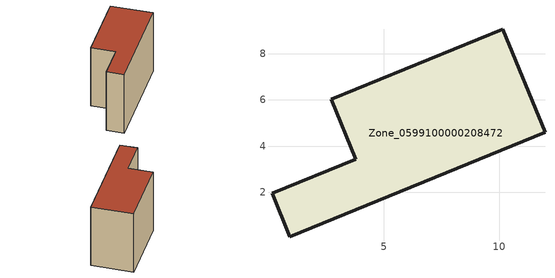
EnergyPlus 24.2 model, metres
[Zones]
Zone_0599100000208472
 floor ground (C_G): 0.91,0.06 0.15,1.94 3.77,3.43 2.71,6.02 10.15,9.07 11.99,4.6 z0
 wall outside (C_F): 0.15,1.94 0.91,0.06 11.99,4.6 10.15,9.07 2.71,6.02 3.77,3.43 0.15,1.94 z0:7.69
 roof outside (C_R): 0.91,0.06 11.99,4.6 10.15,9.07 2.71,6.02 3.77,3.43 0.15,1.94 z7.69
[BUILDING]
Pand.0599100000208472: North Axis=0; Terrain=City; Loads Convergence Tolerance Value=0.04; Temperature Convergence Tolerance Value=0.4; Solar Distribution=FullExterior; Maximum Number of Warmup Days=25; Minimum Number of Warmup Days=1
[Site:Location]
Rotterdam.The.Hague.AP_ZH_NLD Design_Conditions: Latitude=51.96; Longitude=4.45; Time Zone=1; Elevation=-4.5
[SITE:GROUNDTEMPERATURE:BUILDINGSURFACE]
18, 18, 18, 18, 18, 18, 18, 18, 18, 18, 18, 18
[MATERIAL] Thermal Absorptance=0.9; Solar Absorptance=0.7; Visible Absorptance=0.7
Name | Roughness | Thickness | Conductivity | Density | Specific Heat
G.TI.1946 | MediumSmooth | 0.15 | 1 | 540 | 1210
F.TI.1946 | Rough | 0.3 | 0.857143 | 1920 | 840
R.TI.1946 | MediumRough | 0.2 | 0.1 | 1500 | 1000
[CONSTRUCTION]
C_G: G.TI.1946
C_F: F.TI.1946
C_R: R.TI.1946
[ZONE]
Zone_0599100000208472: Type=1; Multiplier=1; Ceiling Height=Autocalculate; Volume=Autocalculate; Floor Area=autocalculate; Part of Total Floor Area=Yes
[ZONEINFILTRATION:DESIGNFLOWRATE]
Infil_Zone_0599100000208472: Zone or ZoneList or Space or SpaceList=Zone_0599100000208472; Schedule=AlwaysOn; Design Flow Rate Calculation Method=Flow/Area; Flow Rate per Floor Area=0.003; Constant Term Coefficient=1; Temperature Term Coefficient=0; Velocity Term Coefficient=0; Velocity Squared Term Coefficient=0
[HVACTEMPLATE:ZONE:IDEALLOADSAIRSYSTEM]
Zone_0599100000208472: Maximum Heating Supply Air Temperature=50; Minimum Cooling Supply Air Temperature=13; Maximum Heating Supply Air Humidity Ratio=0.0156; Minimum Cooling Supply Air Humidity Ratio=0.0077; Heating Limit=NoLimit; Cooling Limit=NoLimit; Dehumidification Control Type=ConstantSensibleHeatRatio; Cooling Sensible Heat Ratio=0.7; Dehumidification Setpoint=60; Humidification Control Type=None; Humidification Setpoint=30; Outdoor Air Method=None; Outdoor Air Flow Rate per Person=0.00944; Outdoor Air Flow Rate per Zone Floor Area=0; Outdoor Air Flow Rate per Zone=0; Demand Controlled Ventilation Type=None; Outdoor Air Economizer Type=NoEconomizer; Heat Recovery Type=None; Sensible Heat Recovery Effectiveness=0.7; Latent Heat Recovery Effectiveness=0.65
[ZONECONTROL:THERMOSTAT]
ThermostatControl_Zone_0599100000208472: Zone or ZoneList=Zone_0599100000208472; Control Type Schedule=DualSetpointControlType; Control 1=Thermostat_Zone_0599100000208472; Temperature Difference Between Cutout And Setpoint=0
[THERMOSTATSETPOINT:DUALSETPOINT]
Thermostat_Zone_0599100000208472: Heating Setpoint Temperature Schedule=HeatingSetpoint_Zone_0599100000208472; Cooling Setpoint Temperature Schedule=CoolingSetpoint_Zone_0599100000208472
[SCHEDULE:COMPACT]
HeatingSetpoint_Zone_0599100000208472: Through: 12/31, For: AllDays, Until: 24:00, 21
CoolingSetpoint_Zone_0599100000208472: Through: 12/31, For: AllDays, Until: 24:00, 24
DualSetpointControlType: Through: 12/31, For: AllDays, Until: 24:00, 4
AlwaysOn: Through: 12/31, For: AllDays, Until: 24:00, 1
